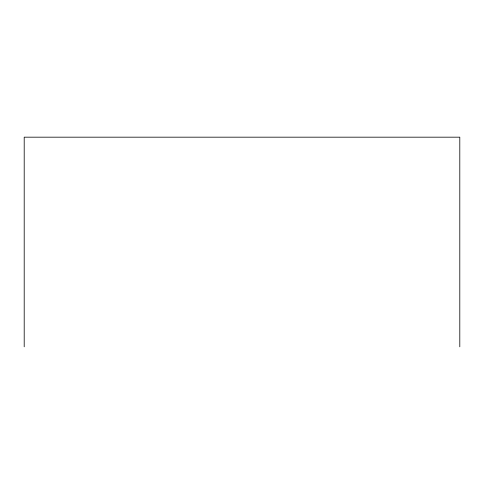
<?xml version="1.0" encoding="UTF-8"?>
<svg xmlns="http://www.w3.org/2000/svg" width="484" height="484" viewBox="0 0 484 484"><rect width="100%" height="100%" fill="white"/><g stroke="black" fill="none" stroke-linecap="round" stroke-linejoin="round"><path stroke-width="0.73" d="M459.8 346.822L459.8 137.178L24.2 137.178L24.2 346.822"/></g></svg>
